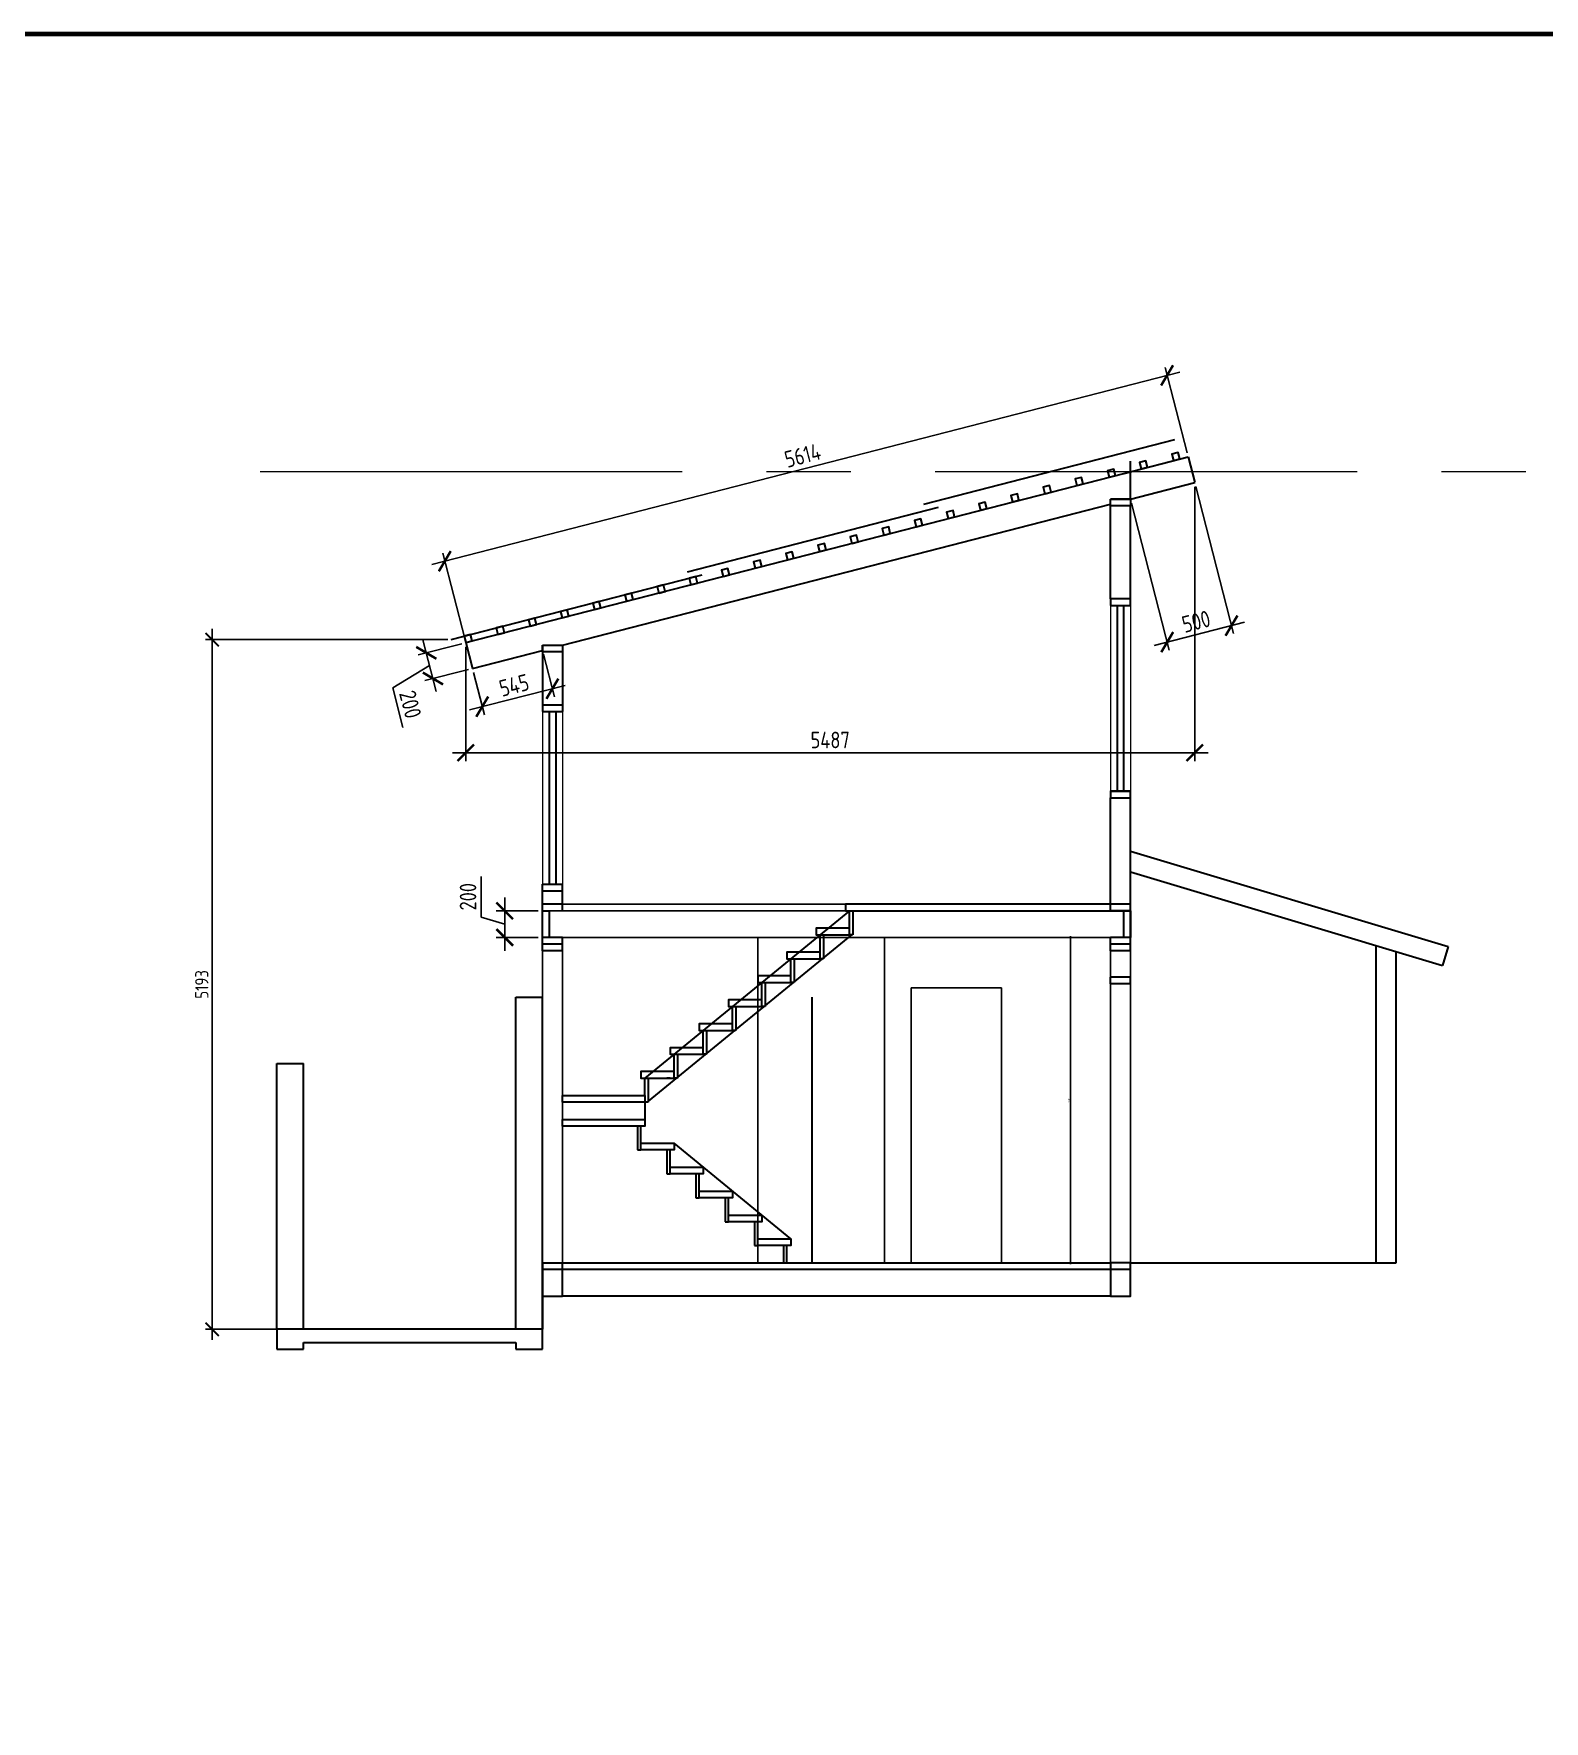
# Model space of a CAD drawing. Header units: millimetres. Extents: x 743280 to 1140305, y -337608 to -106611.
# Drawn here: x 969910 to 981280, y -278159 to -265455 of the extents above; entities that cross this region are included whole.
import ezdxf

# ---------------------------------------------------------------- set-up
doc = ezdxf.new("R2010")
doc.units = ezdxf.units.MM
doc.header["$PDMODE"] = 35
doc.linetypes.add('осевая', pattern=[50.8, 31.75, -6.35, 6.35, -6.35])
doc.layers.get('Defpoints').update_dxf_attribs({"color": 9})
doc.layers.add('SANTEH', color=7, linetype='Continuous')
for name, color, linetype, lineweight in [('ОСЕВЫЕ', 150, 'осевая', 13), ('ОСНОВНЫЕ', 7, 'Continuous', 30), ('РАЗМЕРЫ', 42, 'Continuous', 13), ('Сварка', 102, 'Continuous', 13), ('СПДС_РАЗМЕРЫ', 42, 'Continuous', 13), ('ТОНКИЕ', 250, 'Continuous', 13)]:
    doc.layers.add(name, color=color, linetype=linetype, lineweight=lineweight)
doc.styles.add('GOST 2.304', font='CS_Gost2304.shx')
doc.dimstyles.new('СПДС', dxfattribs={"dimtxt": 2.5, "dimasz": 2.5, "dimexe": 1.25, "dimexo": 0.625, "dimtad": 1, "dimdec": 0, "dimtxsty": 'GOST 2.304', "dimblk": 'ARCHTICK', "dimblk1": 'ARCHTICK', "dimblk2": 'ARCHTICK', "dimcen": 2.5, "dimdle": 2, "dimadec": 0, "dimazin": 2, "dimtfac": 0.75, "dimtdec": 4, "dimtmove": 1, "dimatfit": 3, "dimfxl": 1, "dimtolj": 1, "dimarcsym": 1})

# ---------------------------------------------------------------- blocks, each defined once
blk = doc.blocks.new('_ArchTick')
at = {"color": 0, "linetype": 'ByBlock', "const_width": 0.15}
blk.add_lwpolyline([(-0.5, -0.5), (0.5, 0.5)], dxfattribs=at)
blk = doc.blocks.new('*D442')
at = {"layer": 'Defpoints', "color": 0, "ltscale": 50, "transparency": 16777216}
for p in [(978649, -268834), (973162, -270039), (978649, -270868)]:
    blk.add_point(p, dxfattribs=at)
at = {"layer": 'СПДС_РАЗМЕРЫ', "color": 0, "lineweight": -2, "ltscale": 50, "transparency": 16777216}
for p, q in [((978649, -268865), (978649, -270931)), ((973162, -270070), (973162, -270931)), ((973062, -270868), (978749, -270868))]:
    blk.add_line(p, q, dxfattribs=at)
at = {"layer": 'СПДС_РАЗМЕРЫ', "color": 0, "lineweight": -2, "ltscale": 50, "transparency": 16777216, "xscale": 125, "yscale": 125, "zscale": 125, "rotation": 180}
blk.add_blockref('_ArchTick', (973162, -270868), dxfattribs=at)
at = {"layer": 'СПДС_РАЗМЕРЫ', "color": 0, "lineweight": -2, "ltscale": 50, "transparency": 16777216, "xscale": 125, "yscale": 125, "zscale": 125}
blk.add_blockref('_ArchTick', (978649, -270868), dxfattribs=at)
at = {"layer": 'СПДС_РАЗМЕРЫ', "color": 0, "ltscale": 50, "transparency": 16777216, "insert": (975905, -270772), "char_height": 125, "attachment_point": 5, "style": 'GOST 2.304'}
blk.add_mtext('\\A1;5487', dxfattribs=at)
blk = doc.blocks.new('*D444')
at = {"layer": 'Defpoints', "color": 0, "ltscale": 50, "transparency": 16777216}
for p in [(973162, -270039), (972915, -270309), (973212, -270233)]:
    blk.add_point(p, dxfattribs=at)
at = {"layer": 'СПДС_РАЗМЕРЫ', "color": 0, "lineweight": -2, "ltscale": 50, "transparency": 16777216}
for p, q in [((973132, -270047), (972804, -270131)), ((972840, -270019), (972940, -270406)), ((972890, -270212), (972612, -270380)), ((973182, -270241), (972854, -270325)), ((972612, -270380), (972688, -270677))]:
    blk.add_line(p, q, dxfattribs=at)
at = {"layer": 'СПДС_РАЗМЕРЫ', "color": 0, "lineweight": -2, "ltscale": 50, "transparency": 16777216, "xscale": 125, "yscale": 125, "zscale": 125}
for p, rotation in [((972865, -270116), 104.4297522498283), ((972915, -270309), 284.4297522498283)]:
    blk.add_blockref('_ArchTick', p, dxfattribs=dict(at, rotation=rotation))
at = {"layer": 'СПДС_РАЗМЕРЫ', "color": 0, "ltscale": 50, "transparency": 16777216, "insert": (972745, -270504), "char_height": 125, "attachment_point": 5, "rotation": 284.4298, "style": 'GOST 2.304'}
blk.add_mtext('\\A1;200', dxfattribs=at)
blk = doc.blocks.new('*D445')
at = {"layer": 'Defpoints', "color": 0, "ltscale": 50, "transparency": 16777216}
for p in [(973740, -272058), (973455, -272258), (973740, -272258)]:
    blk.add_point(p, dxfattribs=at)
at = {"layer": 'СПДС_РАЗМЕРЫ', "color": 0, "lineweight": -2, "ltscale": 50, "transparency": 16777216}
for p, q in [((973278, -272105), (973278, -271799)), ((973455, -271958), (973455, -272358)), ((973455, -272158), (973278, -272105)), ((973708, -272058), (973392, -272058)), ((973708, -272258), (973392, -272258))]:
    blk.add_line(p, q, dxfattribs=at)
at = {"layer": 'СПДС_РАЗМЕРЫ', "color": 0, "lineweight": -2, "ltscale": 50, "transparency": 16777216, "xscale": 125, "yscale": 125, "zscale": 125}
for p, rotation in [((973455, -272058), 90), ((973455, -272258), 270)]:
    blk.add_blockref('_ArchTick', p, dxfattribs=dict(at, rotation=rotation))
at = {"layer": 'СПДС_РАЗМЕРЫ', "color": 0, "ltscale": 50, "transparency": 16777216, "insert": (973179, -271952), "char_height": 125, "attachment_point": 5, "rotation": 90, "style": 'GOST 2.304'}
blk.add_mtext('\\A1;200', dxfattribs=at)
blk = doc.blocks.new('*U448')
at = {"layer": 'ОСНОВНЫЕ', "ltscale": 50}
blk.add_lwpolyline([(-25, -25), (25, -25), (25, 25), (-25, 25)], close=True, dxfattribs=at)
blk = doc.blocks.new('*U449')
at = {"layer": 'РАЗМЕРЫ', "color": 0, "linetype": 'ByBlock', "lineweight": -2, "transparency": 16777216}
for p in [(0, 0), (250, 0), (500, 0), (750, 0), (1000, 0), (1250, 0), (1500, 0), (1750, 0), (2000, 0), (2250, 0), (2500, 0), (2750, 0), (3000, 0), (3250, 0), (3500, 0), (3750, 0), (4000, 0), (4250, 0), (4500, 0), (4750, 0), (5000, 0), (5250, 0), (5500, 0)]:
    blk.add_blockref('*U448', p, dxfattribs=at)
blk = doc.blocks.new('*D544')
at = {"layer": 'Defpoints', "color": 0, "ltscale": 50, "transparency": 16777216}
for p in [(978441, -268027), (978599, -268640), (973162, -270039)]:
    blk.add_point(p, dxfattribs=at)
at = {"layer": 'ТОНКИЕ', "color": 0, "lineweight": -2, "ltscale": 50, "transparency": 16777216}
for p, q in [((972907, -269451), (978538, -268002)), ((978591, -268610), (978426, -267967)), ((973154, -270009), (972989, -269366))]:
    blk.add_line(p, q, dxfattribs=at)
at = {"layer": 'ТОНКИЕ', "color": 0, "lineweight": -2, "ltscale": 50, "transparency": 16777216, "xscale": 125, "yscale": 125, "zscale": 125}
for p, rotation in [((978441, -268027), 14.42975224967979), ((973004, -269426), 194.4297522496798)]:
    blk.add_blockref('_ArchTick', p, dxfattribs=dict(at, rotation=rotation))
at = {"layer": 'ТОНКИЕ', "color": 0, "ltscale": 50, "transparency": 16777216, "insert": (975698, -268630), "char_height": 125, "attachment_point": 5, "rotation": 14.4298, "style": 'GOST 2.304'}
blk.add_mtext('\\A1;5614', dxfattribs=at)
blk = doc.blocks.new('*D545')
at = {"layer": 'Defpoints', "color": 0, "ltscale": 50, "transparency": 16777216}
for p in [(978649, -268834), (978165, -268958), (978926, -269911)]:
    blk.add_point(p, dxfattribs=at)
at = {"layer": 'ТОНКИЕ', "color": 0, "lineweight": -2, "ltscale": 50, "transparency": 16777216}
for p, q in [((978657, -268864), (978942, -269971)), ((978172, -268989), (978457, -270096)), ((978345, -270060), (979023, -269886))]:
    blk.add_line(p, q, dxfattribs=at)
at = {"layer": 'ТОНКИЕ', "color": 0, "lineweight": -2, "ltscale": 50, "transparency": 16777216, "xscale": 125, "yscale": 125, "zscale": 125}
for p, rotation in [((978926, -269911), 14.42975224969016), ((978442, -270035), 194.4297522496902)]:
    blk.add_blockref('_ArchTick', p, dxfattribs=dict(at, rotation=rotation))
at = {"layer": 'ТОНКИЕ', "color": 0, "ltscale": 50, "transparency": 16777216, "insert": (978660, -269880), "char_height": 125, "attachment_point": 5, "rotation": 14.4298, "style": 'GOST 2.304'}
blk.add_mtext('\\A1;500', dxfattribs=at)
blk = doc.blocks.new('*D546')
at = {"layer": 'Defpoints', "color": 0, "ltscale": 50, "transparency": 16777216}
for p in [(973740, -270097), (973212, -270233), (973286, -270521)]:
    blk.add_point(p, dxfattribs=at)
at = {"layer": 'ТОНКИЕ', "color": 0, "lineweight": -2, "ltscale": 50, "transparency": 16777216}
for p, q in [((973747, -270127), (973830, -270446)), ((973220, -270263), (973302, -270582)), ((973911, -270361), (973189, -270546))]:
    blk.add_line(p, q, dxfattribs=at)
at = {"layer": 'ТОНКИЕ', "color": 0, "lineweight": -2, "ltscale": 50, "transparency": 16777216, "xscale": 125, "yscale": 125, "zscale": 125}
for p, rotation in [((973814, -270386), 14.42975224987316), ((973286, -270521), 194.4297522498732)]:
    blk.add_blockref('_ArchTick', p, dxfattribs=dict(at, rotation=rotation))
at = {"layer": 'ТОНКИЕ', "color": 0, "ltscale": 50, "transparency": 16777216, "insert": (973526, -270360), "char_height": 125, "attachment_point": 5, "rotation": 14.4298, "style": 'GOST 2.304'}
blk.add_mtext('\\A1;545', dxfattribs=at)
blk = doc.blocks.new('*D563')
at = {"layer": 'Defpoints', "color": 0, "transparency": 16777216}
for p in [(977715, -272258), (978015, -272258), (978015, -274708)]:
    blk.add_point(p, dxfattribs=at)
at = {"layer": 'СПДС_РАЗМЕРЫ', "color": 0, "lineweight": -2, "transparency": 16777216}
for p, q in [((977715, -274718), (977715, -272248)), ((978012, -272258), (977708, -272258)), ((978012, -274708), (977708, -274708))]:
    blk.add_line(p, q, dxfattribs=at)
at = {"layer": 'СПДС_РАЗМЕРЫ', "color": 0, "lineweight": -2, "transparency": 16777216, "xscale": 12.5, "yscale": 12.5, "zscale": 12.5}
for p, rotation in [((977715, -272258), 90), ((977715, -274708), 270)]:
    blk.add_blockref('_ArchTick', p, dxfattribs=dict(at, rotation=rotation))
at = {"layer": 'СПДС_РАЗМЕРЫ', "color": 0, "transparency": 16777216, "insert": (977705, -273483), "char_height": 12.5, "attachment_point": 5, "rotation": 90, "style": 'GOST 2.304'}
blk.add_mtext('\\A1;2450', dxfattribs=at)
blk = doc.blocks.new('*D581')
at = {"layer": 'Defpoints', "color": 0, "transparency": 16777216}
for p in [(971253, -270016), (973053, -270016), (973740, -275208)]:
    blk.add_point(p, dxfattribs=at)
at = {"layer": 'СПДС_РАЗМЕРЫ', "color": 0, "lineweight": -2, "transparency": 16777216}
for p, q in [((971253, -275288), (971253, -269936)), ((973028, -270016), (971203, -270016)), ((973715, -275208), (971203, -275208))]:
    blk.add_line(p, q, dxfattribs=at)
at = {"layer": 'СПДС_РАЗМЕРЫ', "color": 0, "lineweight": -2, "transparency": 16777216, "xscale": 100, "yscale": 100, "zscale": 100}
for p, rotation in [((971253, -270016), 90), ((971253, -275208), 270)]:
    blk.add_blockref('_ArchTick', p, dxfattribs=dict(at, rotation=rotation))
at = {"layer": 'СПДС_РАЗМЕРЫ', "color": 0, "transparency": 16777216, "insert": (971175, -272612), "char_height": 100, "attachment_point": 5, "rotation": 90, "style": 'GOST 2.304'}
blk.add_mtext('\\A1;5193', dxfattribs=at)

msp = doc.modelspace()

# ---------------------------------------------------------------- linework, layer by layer
at = {"layer": 'SANTEH', "ltscale": 100}
for p, q in [((973739.7, -272258.4), (973739.7, -272008.4)), ((973739.7, -272058.4), (978014.7, -272058.4)), ((973889.7, -272008.4), (978014.7, -272008.4)), ((978164.7, -272258.4), (978164.7, -272008.4)), ((978164.7, -274708.4), (978164.7, -272058.4)), ((978164.7, -274908.4), (978164.7, -272058.4)), ((973739.7, -274708.4), (973739.7, -272208.4)), ((973739.7, -272258.4), (978014.7, -272258.4)), ((973889.7, -273518.4), (973889.7, -272258.4)), ((975359.7, -274708.4), (975359.7, -272258.4)), ((976314.7, -272258.4), (976314.7, -274708.4)), ((978014.7, -272558.4), (978014.7, -272258.4)), ((978014.7, -274708.4), (978014.7, -272558.4)), ((973889.7, -274708.4), (973889.7, -272708.4)), ((976514.1, -272638.4), (977194.1, -272638.4)), ((976514.1, -274708.4), (976514.1, -272638.4)), ((977194.1, -274708.4), (977194.1, -272638.4)), ((973889.7, -274708.4), (973739.7, -274708.4)), ((973889.7, -274708.4), (974589.7, -274708.4))]:
    msp.add_line(p, q, dxfattribs=at)
at = {"layer": 'ОСЕВЫЕ', "ltscale": 100}
msp.add_line((971615.6, -268751.9), (1009007, -268751.9), dxfattribs=at)
at = {"layer": 'ОСНОВНЫЕ', "ltscale": 100}
for p, q in [((976611, -268996.8), (978499.5, -268510.9)), ((978114.9, -268764.7), (978599.1, -268640.1)), ((978164.7, -268958.4), (978164.7, -268672.4)), ((978599.1, -268640.1), (978648.9, -268833.8)), ((973162, -270039.1), (978114.9, -268764.7)), ((978164.7, -268958.4), (978648.9, -268833.8)), ((973889.7, -270058.4), (978014.7, -268997)), ((974831.8, -269506.2), (976720.3, -269020.3)), ((978164.7, -268958.4), (978014.7, -268958.4)), ((978014.7, -269708.4), (978014.7, -269008.4)), ((978164.7, -269008.4), (978014.7, -269008.4)), ((978164.7, -269708.4), (978164.7, -269008.4)), ((973052.6, -270015.6), (974941.1, -269529.7)), ((978164.7, -269758.4), (978164.7, -269658.4)), ((978164.7, -269758.4), (978164.7, -269658.4)), ((978065.6, -269758.4), (978065.6, -271158.4)), ((978113.9, -269758.4), (978113.9, -271158.4)), ((973162, -270039.1), (973211.8, -270232.8)), ((973739.7, -270058.4), (973889.7, -270058.4)), ((973739.7, -270058.4), (973739.7, -270558.4)), ((973889.7, -270058.4), (973889.7, -270558.4)), ((973211.8, -270232.8), (973739.7, -270097)), ((973739.7, -270508.4), (973889.7, -270508.4)), ((973739.7, -270558.4), (973889.7, -270558.4)), ((973790.6, -270558.4), (973790.6, -271858.4)), ((973838.9, -270558.4), (973838.9, -271858.4)), ((978014.7, -271158.4), (978164.7, -271158.4)), ((978014.7, -272058.4), (978014.7, -271208.4)), ((978014.7, -272058.4), (978014.7, -271208.4)), ((978164.7, -272258.4), (978164.7, -271208.4)), ((978164.7, -272258.4), (978164.7, -271208.4)), ((978164.7, -272258.4), (978164.7, -271208.4)), ((978164.7, -272008.4), (978164.7, -271208.4)), ((978164.7, -271608.4), (980557.8, -272326.3)), ((973739.7, -272258.4), (973739.7, -271858.4)), ((973739.7, -271858.4), (973889.7, -271858.4)), ((973889.7, -272058.4), (973889.7, -271858.4)), ((978164.7, -271765), (980514.7, -272470)), ((973739.7, -271908.4), (973889.7, -271908.4)), ((973889.7, -272008.4), (973739.7, -272008.4)), ((976049.7, -272058.4), (974509.7, -273318.4)), ((976049.7, -272188.4), (976049.7, -272058.4)), ((976074.7, -272058.4), (976074.7, -272238.4)), ((978164.7, -272008.4), (978014.7, -272008.4)), ((978014.7, -272058.4), (978164.7, -272058.4)), ((978164.7, -272058.4), (978014.7, -272058.4)), ((973739.7, -272258.4), (973739.7, -272208.4)), ((973739.7, -272358.4), (973739.7, -272208.4)), ((976066.6, -272238.4), (974534.7, -273491.8)), ((975829.7, -272368.4), (975829.7, -272238.4)), ((975854.7, -272238.4), (975854.7, -272418.4)), ((976074.7, -272238.4), (976049.7, -272238.4)), ((978164.7, -272358.4), (978164.7, -272208.4)), ((978164.7, -272258.4), (978164.7, -272208.4)), ((973889.7, -272258.4), (973739.7, -272258.4)), ((973889.7, -272308.4), (973739.7, -272308.4)), ((973889.7, -272358.4), (973739.7, -272358.4)), ((973889.7, -272358.4), (973889.7, -272258.4)), ((978164.7, -272258.4), (978014.7, -272258.4)), ((978014.7, -272358.4), (978014.7, -272258.4)), ((978164.7, -272308.4), (978014.7, -272308.4)), ((978164.7, -272358.4), (978014.7, -272358.4)), ((980014.7, -274708.4), (980014.7, -272320)), ((980164.7, -274708.4), (980164.7, -272365)), ((980557.8, -272326.3), (980514.7, -272470)), ((975609.7, -272548.4), (975609.7, -272418.4)), ((975634.7, -272418.4), (975634.7, -272598.4)), ((975854.7, -272418.4), (975829.7, -272418.4)), ((975389.7, -272728.4), (975389.7, -272598.4)), ((975414.7, -272598.4), (975414.7, -272778.4)), ((975634.7, -272598.4), (975609.7, -272598.4)), ((978164.7, -272558.4), (978014.7, -272558.4)), ((978014.7, -272608.4), (978014.7, -272558.4)), ((978164.7, -272608.4), (978014.7, -272608.4)), ((978164.7, -272608.4), (978164.7, -272558.4)), ((973539.7, -275208.4), (973539.7, -272708.4)), ((973539.7, -272708.4), (973739.7, -272708.4)), ((973739.7, -275208.4), (973739.7, -272708.4)), ((975768.8, -274708.4), (975768.8, -272708.4)), ((975169.7, -272908.4), (975169.7, -272778.4)), ((975194.7, -272778.4), (975194.7, -272958.4)), ((975414.7, -272778.4), (975389.7, -272778.4)), ((974949.7, -273088.4), (974949.7, -272958.4)), ((974974.7, -272958.4), (974974.7, -273138.4)), ((975194.7, -272958.4), (975169.7, -272958.4)), ((974729.7, -273268.4), (974729.7, -273138.4)), ((974754.7, -273138.4), (974754.7, -273318.4)), ((974974.7, -273138.4), (974949.7, -273138.4)), ((971739.7, -275208.4), (971739.7, -273208.4)), ((971739.7, -273208.4), (971939.7, -273208.4)), ((971939.7, -275208.4), (971939.7, -273208.4)), ((974509.7, -273448.4), (974509.7, -273318.4)), ((974534.7, -273318.4), (974534.7, -273498.4)), ((974699.7, -273318.4), (974674.7, -273318.4)), ((974754.7, -273318.4), (974729.7, -273318.4)), ((974509.7, -273498.4), (974509.7, -273628.4)), ((974534.7, -273498.4), (974509.7, -273498.4)), ((974534.7, -273498.4), (974509.7, -273498.4)), ((974454.7, -273678.4), (974454.7, -273858.4)), ((974479.7, -273808.4), (974479.7, -273678.4)), ((974454.7, -273858.4), (974479.7, -273858.4)), ((974674.7, -273858.4), (974674.7, -274038.4)), ((974699.7, -273988.4), (974699.7, -273858.4)), ((975609.7, -274528.4), (974729.7, -273808.4)), ((974674.7, -274038.4), (974699.7, -274038.4)), ((974894.7, -274038.4), (974894.7, -274218.4)), ((974919.7, -274168.4), (974919.7, -274038.4)), ((974894.7, -274218.4), (974919.7, -274218.4)), ((975114.7, -274218.4), (975114.7, -274398.4)), ((975139.7, -274348.4), (975139.7, -274218.4)), ((975114.7, -274398.4), (975139.7, -274398.4)), ((975114.7, -274398.4), (975139.7, -274398.4)), ((975334.7, -274398.4), (975334.7, -274578.4)), ((975359.7, -274528.4), (975359.7, -274398.4)), ((975334.7, -274578.4), (975359.7, -274578.4)), ((975334.7, -274578.4), (975359.7, -274578.4)), ((975554.7, -274578.4), (975554.7, -274708.4)), ((975579.7, -274708.4), (975579.7, -274578.4)), ((973739.7, -274708.4), (973739.7, -274758.4)), ((973739.7, -274708.4), (973889.7, -274708.4)), ((978014.7, -274758.4), (973739.7, -274758.4)), ((973889.7, -274758.4), (973889.7, -274708.4)), ((973889.7, -274708.4), (978014.7, -274708.4)), ((975554.7, -274708.4), (975579.7, -274708.4)), ((978164.7, -274708.4), (978014.7, -274708.4)), ((978014.7, -274708.4), (978014.7, -274758.4)), ((978164.7, -274758.4), (978164.7, -274708.4)), ((978164.7, -274708.4), (980164.7, -274708.4)), ((973739.7, -274908.4), (973739.7, -275208.4)), ((978014.7, -274958.4), (973889.7, -274958.4)), ((973739.7, -275208.4), (971739.7, -275208.4)), ((971739.7, -275208.4), (971739.7, -275358.4)), ((973739.7, -275358.4), (973739.7, -275208.4)), ((971739.7, -275358.4), (971939.7, -275358.4)), ((971939.7, -275358.4), (971939.7, -275308.4)), ((971939.7, -275308.4), (973539.7, -275308.4)), ((973539.7, -275308.4), (973539.7, -275358.4)), ((973539.7, -275358.4), (973739.7, -275358.4))]:
    msp.add_line(p, q, dxfattribs=at)
for points in [[(978014.7, -268958.4), (978164.7, -268958.4), (978164.7, -269008.4), (978014.7, -269008.4)], [(978014.7, -269758.4), (978164.7, -269758.4), (978164.7, -269708.4), (978014.7, -269708.4)], [(973739.7, -270058.4), (973889.7, -270058.4), (973889.7, -270108.4), (973739.7, -270108.4)], [(978014.7, -271208.4), (978164.7, -271208.4), (978164.7, -271158.4), (978014.7, -271158.4)], [(973739.7, -272058.4), (973789.7, -272058.4), (973789.7, -272258.4), (973739.7, -272258.4)], [(978014.7, -272008.4), (976019.7, -272008.4), (976019.7, -272058.4), (978014.7, -272058.4)], [(978114.7, -272058.4), (978164.7, -272058.4), (978164.7, -272258.4), (978114.7, -272258.4)], [(976049.7, -272188.4), (975799.7, -272188.4), (975799.7, -272238.4), (976049.7, -272238.4)], [(975829.7, -272368.4), (975579.7, -272368.4), (975579.7, -272418.4), (975829.7, -272418.4)], [(975609.7, -272548.4), (975359.7, -272548.4), (975359.7, -272598.4), (975609.7, -272598.4)], [(975389.7, -272728.4), (975139.7, -272728.4), (975139.7, -272778.4), (975389.7, -272778.4)], [(975169.7, -272908.4), (974919.7, -272908.4), (974919.7, -272958.4), (975169.7, -272958.4)], [(974949.7, -273088.4), (974699.7, -273088.4), (974699.7, -273138.4), (974949.7, -273138.4)], [(974729.7, -273268.4), (974479.7, -273268.4), (974479.7, -273318.4), (974729.7, -273318.4)], [(973889.7, -273448.4), (974509.7, -273448.4), (974509.7, -273498.4), (973889.7, -273498.4)], [(973889.7, -273628.4), (974509.7, -273628.4), (974509.7, -273678.4), (973889.7, -273678.4)], [(974479.7, -273808.4), (974729.7, -273808.4), (974729.7, -273858.4), (974479.7, -273858.4)], [(974699.7, -273988.4), (974949.7, -273988.4), (974949.7, -274038.4), (974699.7, -274038.4)], [(974919.7, -274168.4), (975169.7, -274168.4), (975169.7, -274218.4), (974919.7, -274218.4)], [(975139.7, -274348.4), (975389.7, -274348.4), (975389.7, -274398.4), (975139.7, -274398.4)], [(975359.7, -274528.4), (975609.7, -274528.4), (975609.7, -274578.4), (975359.7, -274578.4)], [(973889.7, -274758.4), (973739.7, -274758.4), (973739.7, -274958.4), (973889.7, -274958.4)], [(978164.7, -274758.4), (978014.7, -274758.4), (978014.7, -274958.4), (978164.7, -274958.4)]]:
    msp.add_lwpolyline(points, close=True, dxfattribs=at)
at = {"layer": 'Сварка', "lineweight": 100, "ltscale": 100}
msp.add_lwpolyline([(950830, -265455.1), (1014607.6, -265455.1), (1014607.6, -291885.1), (950830, -291885.1)], close=True, dxfattribs=at)
at = {"layer": 'ТОНКИЕ', "ltscale": 100}
for p, q in [((978014.7, -269758.4), (978014.7, -271158.4)), ((978164.7, -269758.4), (978164.7, -271158.4)), ((973739.7, -270558.4), (973739.7, -271858.4)), ((973889.7, -270558.4), (973889.7, -271858.4))]:
    msp.add_line(p, q, dxfattribs=at)

# ---------------------------------------------------------------- block references
at = {"layer": 'РАЗМЕРЫ', "rotation": 14.42975224967979}
msp.add_blockref('*U449', (973179.9, -270008.7), dxfattribs=at)

# ---------------------------------------------------------------- dimensions: what is measured, and where the dimension line sits
at = {"layer": 'СПДС_РАЗМЕРЫ', "ltscale": 50}
dim = msp.add_linear_dim(base=(978648.9, -270868.4), p1=(973162, -270039.1), p2=(978648.9, -268833.8), dimstyle='СПДС', override={"dimscale": 50}, dxfattribs=at)
dim.commit()
dim.dimension.update_dxf_attribs({"geometry": '*D442', "text_midpoint": (975905.4, -270772.1)})
at = {"layer": 'СПДС_РАЗМЕРЫ'}
for base, p1, p2, override, picture, middle in [((971252.6, -270015.6), (973739.7, -275208.4), (973052.6, -270015.6), {"dimscale": 40}, '*D581', (971174.8, -272612)), ((977714.7, -272258.4), (978014.7, -274708.4), (978014.7, -272258.4), {"dimscale": 5}, '*D563', (977704.6, -273483.4))]:
    dim = msp.add_linear_dim(base=base, p1=p1, p2=p2, angle=90, dimstyle='СПДС', override=override, dxfattribs=at)
    dim.commit()
    dim.dimension.update_dxf_attribs({"geometry": picture, "text_midpoint": middle})
at = {"layer": 'СПДС_РАЗМЕРЫ', "ltscale": 50}
dim = msp.add_aligned_dim(p1=(973162, -270039.1), p2=(973211.8, -270232.8), distance=-306.6, dimstyle='СПДС', override={"dimscale": 50}, dxfattribs=at)
dim.commit()
dim.dimension.update_dxf_attribs({"geometry": '*D444', "text_midpoint": (972714.9, -270386.2)})
dim = msp.add_linear_dim(base=(973454.6, -272258.4), p1=(973739.7, -272058.4), p2=(973739.7, -272258.4), angle=90, dimstyle='СПДС', override={"dimscale": 50}, dxfattribs=at)
dim.commit()
dim.dimension.update_dxf_attribs({"geometry": '*D445', "text_midpoint": (973179.3, -272074.1)})
at = {"layer": 'ТОНКИЕ', "ltscale": 50}
for p1, p2, distance, picture, middle in [((973162, -270039.1), (978599.1, -268640.1), 633, '*D544', (975697.9, -268629.8)), ((978164.7, -268958.4), (978648.9, -268833.8), -1112, '*D545', (978659.9, -269879.7)), ((973739.7, -270097), (973211.8, -270232.8), 298.1, '*D546', (973526, -270360.3))]:
    dim = msp.add_aligned_dim(p1=p1, p2=p2, distance=distance, dimstyle='СПДС', override={"dimscale": 50}, dxfattribs=at)
    dim.commit()
    dim.dimension.update_dxf_attribs({"geometry": picture, "text_midpoint": middle})

doc.saveas('drawing.dxf')
